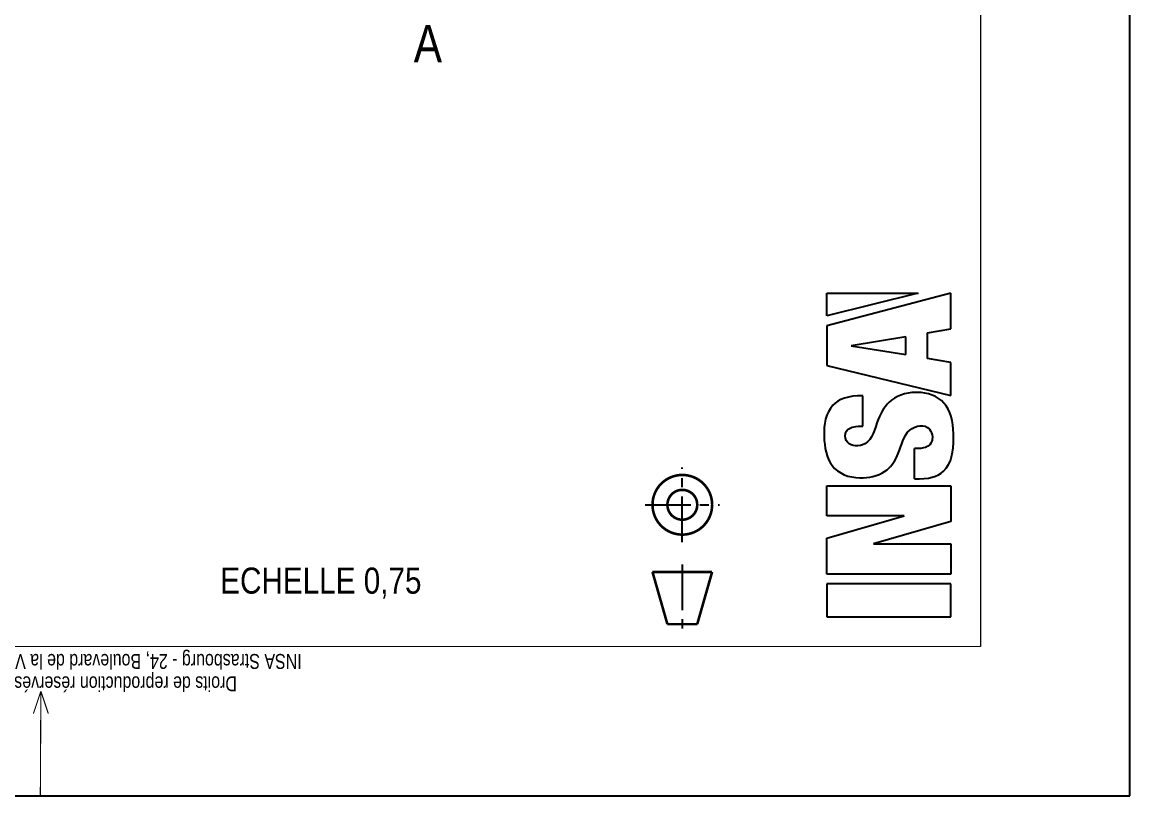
# Model space of a CAD drawing. Header units: millimetres. Extents: x 0 to 297, y 0 to 210.
# Drawn here: x 148.5 to 297, y -0.2 to 103.7 of the extents above; entities that cross this region are included whole.
import ezdxf

# ---------------------------------------------------------------- set-up
doc = ezdxf.new("R2010")
doc.units = ezdxf.units.MM
doc.header["$LTSCALE"] = 16.335
doc.linetypes.add('CENTER', pattern=[0.6, 0.375, -0.075, 0.075, -0.075])
doc.layers.get('0').update_dxf_attribs({"linetype": 'CONTINUOUS'})
doc.layers.add('DEFAULT_1', color=7, linetype='CENTER')
doc.styles.get("Standard").update_dxf_attribs({"font": 'txt', "width": 0.85})
doc.styles.add('TEXTSTYLE_2', font='txt', dxfattribs={"width": 0.8})

# ---------------------------------------------------------------- blocks, each defined once
blk = doc.blocks.new('LOGO_INSA_2014_BL0', base_point=(264.68, 45.69))
at = {"color": 4, "linetype": 'CONTINUOUS'}
for p, q in [((273, 67.38), (256.37, 62.99)), ((268.61, 67.38), (256.37, 64.32)), ((256.37, 67.38), (268.61, 67.38)), ((256.37, 64.32), (256.37, 67.38)), ((273, 62.59), (273, 67.38)), ((256.37, 62.99), (256.37, 57.66)), ((269.85, 62.06), (273, 62.59)), ((266.95, 61.52), (259.63, 60.33)), ((266.95, 59.13), (266.95, 61.52)), ((269.85, 58.6), (269.85, 62.06)), ((259.63, 60.33), (266.95, 59.13)), ((273, 58.06), (269.85, 58.6)), ((273, 53.67), (273, 58.06)), ((256.37, 57.66), (273, 53.67)), ((261.22, 49.55), (261.22, 53.61)), ((268.14, 42.5), (268.14, 46.55)), ((256.37, 41.56), (273, 41.56)), ((256.37, 37.51), (256.37, 41.56)), ((273, 41.56), (273, 36.77)), ((266.75, 37.51), (256.37, 37.51)), ((256.37, 34.51), (266.75, 37.51)), ((273, 36.77), (262.62, 33.78)), ((256.37, 29.72), (256.37, 34.51)), ((262.62, 33.78), (273, 33.78)), ((273, 33.78), (273, 29.72)), ((273, 29.72), (256.37, 29.72)), ((273, 28.39), (256.37, 28.39)), ((256.37, 28.39), (256.37, 24)), ((273, 24), (273, 28.39)), ((256.37, 24), (273, 24))]:
    blk.add_line(p, q, dxfattribs=at)
for points, knots in [([(261.22, 53.61), (259.2, 53.65), (256.41, 52.52), (255.73, 48.49), (256.63, 43.61), (259.33, 42.65), (260.8, 42.61)], [0, 0, 0, 0, 0.220663, 0.498464, 0.736526, 1, 1, 1, 1]), ([(268.75, 54.07), (267.43, 54.14), (264.89, 53.47), (262.98, 50.37), (262.44, 47.26), (260.2, 46.78), (259.02, 47.23), (258.75, 48.14), (258.87, 48.56)], [0, 0, 0, 0, 0.257935, 0.473327, 0.735322, 0.82474, 0.912642, 1, 1, 1, 1]), ([(268.14, 42.5), (270.02, 42.39), (272.96, 43.36), (273.58, 47.64), (272.97, 52.7), (270.29, 53.96), (268.84, 54.07), (268.75, 54.07)], [0, 0, 0, 0, 0.203012, 0.491002, 0.744803, 0.984522, 1, 1, 1, 1]), ([(258.87, 48.56), (258.93, 48.76), (259.28, 49.32), (260.27, 49.6), (261.22, 49.55)], [0, 0, 0, 0, 0.351987, 1, 1, 1, 1]), ([(260.8, 42.61), (260.95, 42.61), (262.27, 42.62), (264.54, 43.27), (266.25, 46.09), (266.71, 48.81), (268.87, 49.76), (270.14, 49.44), (270.57, 48.3), (270.51, 47.71), (270.45, 47.52)], [0, 0, 0, 0, 0.030294, 0.258124, 0.4422, 0.69203, 0.798044, 0.8992, 0.965836, 1, 1, 1, 1]), ([(270.45, 47.52), (270.34, 47.18), (269.89, 46.65), (268.77, 46.51), (268.14, 46.55)], [0, 0, 0, 0, 0.573245, 1, 1, 1, 1])]:
    blk.add_open_spline(points, degree=3, knots=knots, dxfattribs=at)
blk = doc.blocks.new('VUE_PROJETEE_BL1', base_point=(237, 33))
at = {"color": 7, "linetype": 'CONTINUOUS', "const_width": 0.35}
for points in [[(233, 39, 1), (241, 39, 1)], [(235, 39, 1), (239, 39, 1)]]:
    blk.add_lwpolyline(points, format="xyb", close=True, dxfattribs=at)
for points in [[(241, 30), (233, 30)], [(233, 30), (235, 23)], [(239, 23), (241, 30)], [(235, 23), (239, 23)]]:
    blk.add_lwpolyline(points, dxfattribs=at)
at = {"layer": 'DEFAULT_1', "color": 7, "linetype": 'CENTER'}
for p, q in [((237, 34), (237, 44)), ((232, 39), (242, 39)), ((237, 31), (237, 22))]:
    blk.add_line(p, q, dxfattribs=at)

msp = doc.modelspace()

# ---------------------------------------------------------------- linework, layer by layer
at = {"color": 7, "linetype": 'CONTINUOUS'}
for p, q in [((297, 0), (297, 210)), ((0, 0), (297, 0))]:
    msp.add_line(p, q, dxfattribs=at)
at = {"color": 7, "linetype": 'CONTINUOUS', "const_width": 0.15}
for points in [[(277, 20), (277, 200)], [(277, 20), (15, 20)], [(151, 14), (150, 11)], [(150.9301, -0.0766), (151, 14)], [(151, 14), (152, 11)]]:
    msp.add_lwpolyline(points, dxfattribs=at)

# ---------------------------------------------------------------- block references
at = {"color": 2, "linetype": 'CONTINUOUS'}
for name, p in [('LOGO_INSA_2014_BL0', (264.6802, 45.689)), ('VUE_PROJETEE_BL1', (237, 33))]:
    msp.add_blockref(name, p, dxfattribs=at)

# ---------------------------------------------------------------- texts
at = {"color": 7, "linetype": 'CONTINUOUS', "insert": (200.991, 103.3244), "char_height": 5, "width": 7.294922, "attachment_point": 1, "line_spacing_factor": 0.9}
msp.add_mtext('A', dxfattribs=at)
at = {"color": 2, "linetype": 'CONTINUOUS', "insert": (188.5405, 30.5853), "char_height": 3.5, "width": 47.229492, "attachment_point": 2, "line_spacing_factor": 0.9}
msp.add_mtext('ECHELLE 0,75', dxfattribs=at)
at = {"color": 7, "linetype": 'CONTINUOUS', "insert": (151, 14), "char_height": 2, "width": 115.2, "attachment_point": 2, "rotation": 180, "line_spacing_factor": 0.9, "style": 'TEXTSTYLE_2'}
msp.add_mtext('Droits de reproduction réservés selon loi du 11.03.1957\\PINSA Strasbourg - 24, Boulevard de la Victoire - 67 084 Strasbourg cedex', dxfattribs=at)

doc.saveas('drawing.dxf')
